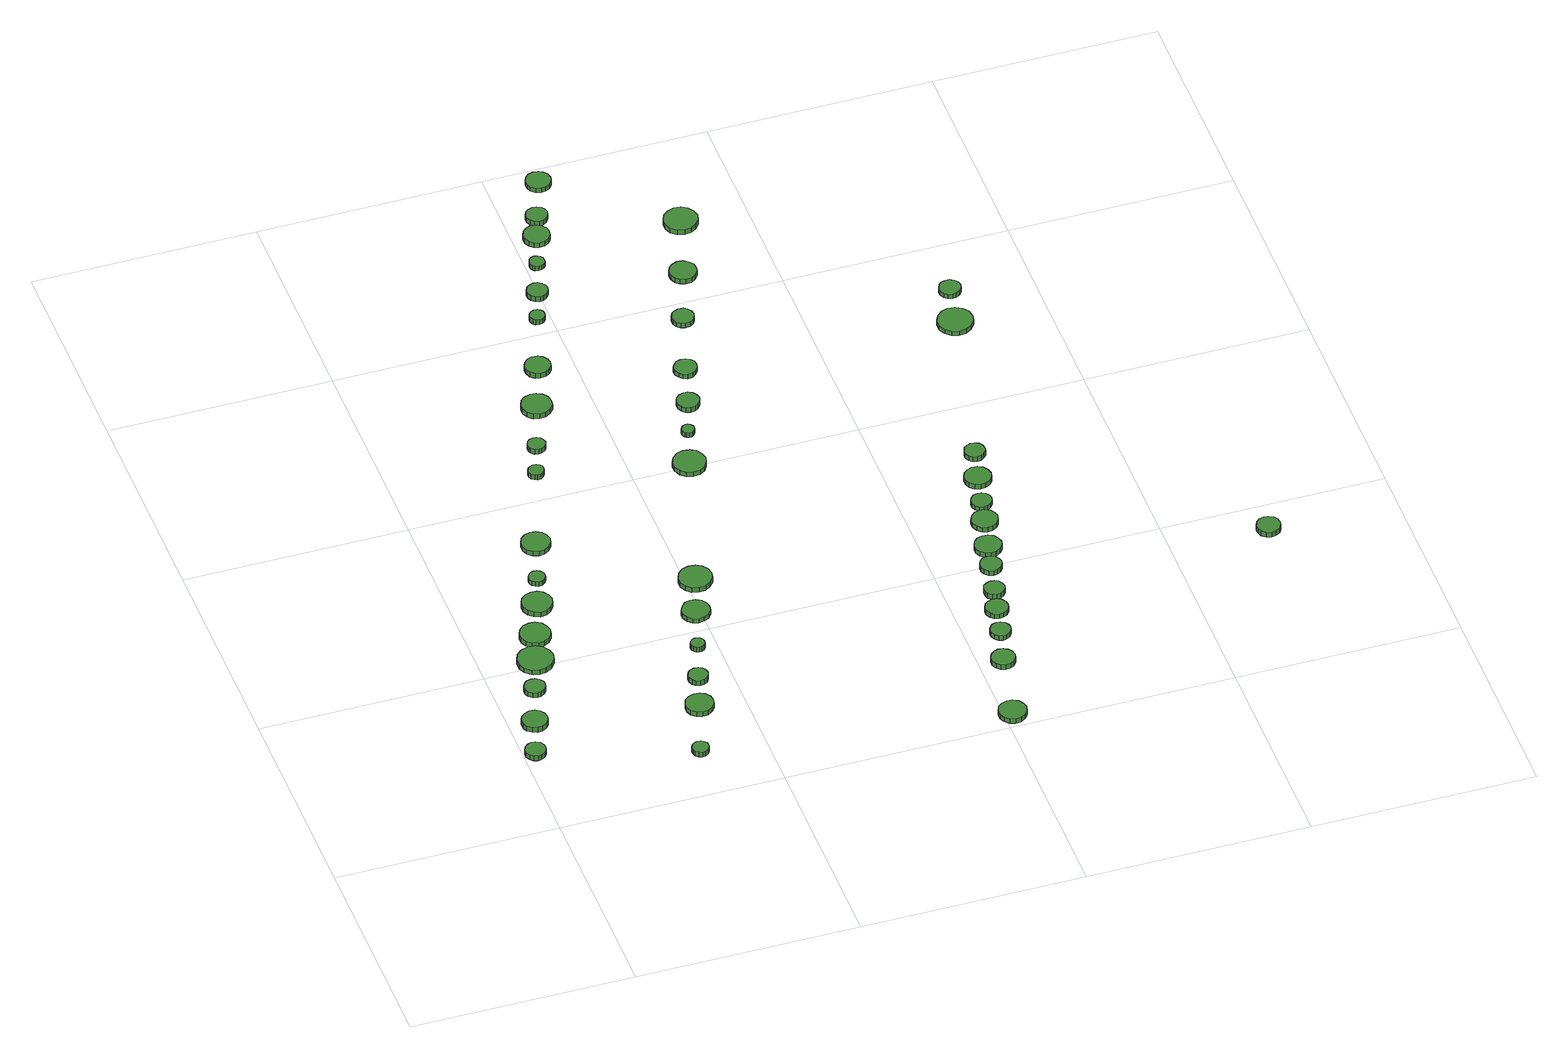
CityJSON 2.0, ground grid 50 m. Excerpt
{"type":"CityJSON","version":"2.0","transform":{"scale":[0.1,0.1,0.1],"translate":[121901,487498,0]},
"CityObjects":{
"tree1":{"type":"SolitaryVegetationObject","attributes":{"function":"something"},"geometry":[{"type":"MultiSurface","lod":"1","boundaries":[[[0,1,2,3,4,5,6,7,8,9,10,11,12,13,14]],[[15,16,17,18,19,20,21,22,23,24,25,26,27,28,29]],[[0,29,28,1]],[[1,28,27,2]],[[2,27,26,3]],[[3,26,25,4]],[[4,25,24,5]],[[5,24,23,6]],[[6,23,22,7]],[[7,22,21,8]],[[8,21,20,9]],[[9,20,19,10]],[[10,19,18,11]],[[11,18,17,12]],[[12,17,16,13]],[[13,16,15,14]],[[14,15,29,0]]]}]},
"tree2":{"type":"SolitaryVegetationObject","attributes":{"function":"something"},"geometry":[{"type":"MultiSurface","lod":"1","boundaries":[[[30,31,32,33,34,35,36,37,38,39,40,41,42,43,44]],[[45,46,47,48,49,50,51,52,53,54,55,56,57,58,59]],[[30,59,58,31]],[[31,58,57,32]],[[32,57,56,33]],[[33,56,55,34]],[[34,55,54,35]],[[35,54,53,36]],[[36,53,52,37]],[[37,52,51,38]],[[38,51,50,39]],[[39,50,49,40]],[[40,49,48,41]],[[41,48,47,42]],[[42,47,46,43]],[[43,46,45,44]],[[44,45,59,30]]]}]},
"tree3":{"type":"SolitaryVegetationObject","attributes":{"function":"something"},"geometry":[{"type":"MultiSurface","lod":"1","boundaries":[[[60,61,62,63,64,65,66,67,68,69,70,71,72,73,74]],[[75,76,77,78,79,80,81,82,83,84,85,86,87,88,89]],[[60,89,88,61]],[[61,88,87,62]],[[62,87,86,63]],[[63,86,85,64]],[[64,85,84,65]],[[65,84,83,66]],[[66,83,82,67]],[[67,82,81,68]],[[68,81,80,69]],[[69,80,79,70]],[[70,79,78,71]],[[71,78,77,72]],[[72,77,76,73]],[[73,76,75,74]],[[74,75,89,60]]]}]},
"tree4":{"type":"SolitaryVegetationObject","attributes":{"function":"something"},"geometry":[{"type":"MultiSurface","lod":"1","boundaries":[[[90,91,92,93,94,95,96,97,98,99,100,101,102,103,104]],[[105,106,107,108,109,110,111,112,113,114,115,116,117,118,119]],[[90,119,118,91]],[[91,118,117,92]],[[92,117,116,93]],[[93,116,115,94]],[[94,115,114,95]],[[95,114,113,96]],[[96,113,112,97]],[[97,112,111,98]],[[98,111,110,99]],[[99,110,109,100]],[[100,109,108,101]],[[101,108,107,102]],[[102,107,106,103]],[[103,106,105,104]],[[104,105,119,90]]]}]},
"tree5":{"type":"SolitaryVegetationObject","attributes":{"function":"something"},"geometry":[{"type":"MultiSurface","lod":"1","boundaries":[[[120,121,122,123,124,125,126,127,128,129,130,131,132,133,134]],[[135,136,137,138,139,140,141,142,143,144,145,146,147,148,149]],[[120,149,148,121]],[[121,148,147,122]],[[122,147,146,123]],[[123,146,145,124]],[[124,145,144,125]],[[125,144,143,126]],[[126,143,142,127]],[[127,142,141,128]],[[128,141,140,129]],[[129,140,139,130]],[[130,139,138,131]],[[131,138,137,132]],[[132,137,136,133]],[[133,136,135,134]],[[134,135,149,120]]]}]},
"tree6":{"type":"SolitaryVegetationObject","attributes":{"function":"something"},"geometry":[{"type":"MultiSurface","lod":"1","boundaries":[[[150,151,152,153,154,155,156,157,158,159,160,161,162,163,164]],[[165,166,167,168,169,170,171,172,173,174,175,176,177,178,179]],[[150,179,178,151]],[[151,178,177,152]],[[152,177,176,153]],[[153,176,175,154]],[[154,175,174,155]],[[155,174,173,156]],[[156,173,172,157]],[[157,172,171,158]],[[158,171,170,159]],[[159,170,169,160]],[[160,169,168,161]],[[161,168,167,162]],[[162,167,166,163]],[[163,166,165,164]],[[164,165,179,150]]]}]},
"tree7":{"type":"SolitaryVegetationObject","attributes":{"function":"something"},"geometry":[{"type":"MultiSurface","lod":"1","boundaries":[[[180,181,182,183,184,185,186,187,188,189,190,191,192,193,194]],[[195,196,197,198,199,200,201,202,203,204,205,206,207,208,209]],[[180,209,208,181]],[[181,208,207,182]],[[182,207,206,183]],[[183,206,205,184]],[[184,205,204,185]],[[185,204,203,186]],[[186,203,202,187]],[[187,202,201,188]],[[188,201,200,189]],[[189,200,199,190]],[[190,199,198,191]],[[191,198,197,192]],[[192,197,196,193]],[[193,196,195,194]],[[194,195,209,180]]]}]},
"tree8":{"type":"SolitaryVegetationObject","attributes":{"function":"something"},"geometry":[{"type":"MultiSurface","lod":"1","boundaries":[[[210,211,212,213,214,215,216,217,218,219,220,221,222,223,224]],[[225,226,227,228,229,230,231,232,233,234,235,236,237,238,239]],[[210,239,238,211]],[[211,238,237,212]],[[212,237,236,213]],[[213,236,235,214]],[[214,235,234,215]],[[215,234,233,216]],[[216,233,232,217]],[[217,232,231,218]],[[218,231,230,219]],[[219,230,229,220]],[[220,229,228,221]],[[221,228,227,222]],[[222,227,226,223]],[[223,226,225,224]],[[224,225,239,210]]]}]},
"tree9":{"type":"SolitaryVegetationObject","attributes":{"function":"something"},"geometry":[{"type":"MultiSurface","lod":"1","boundaries":[[[240,241,242,243,244,245,246,247,248,249,250,251,252,253,254]],[[255,256,257,258,259,260,261,262,263,264,265,266,267,268,269]],[[240,269,268,241]],[[241,268,267,242]],[[242,267,266,243]],[[243,266,265,244]],[[244,265,264,245]],[[245,264,263,246]],[[246,263,262,247]],[[247,262,261,248]],[[248,261,260,249]],[[249,260,259,250]],[[250,259,258,251]],[[251,258,257,252]],[[252,257,256,253]],[[253,256,255,254]],[[254,255,269,240]]]}]},
"tree10":{"type":"SolitaryVegetationObject","attributes":{"function":"something"},"geometry":[{"type":"MultiSurface","lod":"1","boundaries":[[[270,271,272,273,274,275,276,277,278,279,280,281,282,283,284]],[[285,286,287,288,289,290,291,292,293,294,295,296,297,298,299]],[[270,299,298,271]],[[271,298,297,272]],[[272,297,296,273]],[[273,296,295,274]],[[274,295,294,275]],[[275,294,293,276]],[[276,293,292,277]],[[277,292,291,278]],[[278,291,290,279]],[[279,290,289,280]],[[280,289,288,281]],[[281,288,287,282]],[[282,287,286,283]],[[283,286,285,284]],[[284,285,299,270]]]}]},
"tree11":{"type":"SolitaryVegetationObject","attributes":{"function":"something"},"geometry":[{"type":"MultiSurface","lod":"1","boundaries":[[[300,301,302,303,304,305,306,307,308,309,310,311,312,313,314]],[[315,316,317,318,319,320,321,322,323,324,325,326,327,328,329]],[[300,329,328,301]],[[301,328,327,302]],[[302,327,326,303]],[[303,326,325,304]],[[304,325,324,305]],[[305,324,323,306]],[[306,323,322,307]],[[307,322,321,308]],[[308,321,320,309]],[[309,320,319,310]],[[310,319,318,311]],[[311,318,317,312]],[[312,317,316,313]],[[313,316,315,314]],[[314,315,329,300]]]}]},
"tree12":{"type":"SolitaryVegetationObject","attributes":{"function":"something"},"geometry":[{"type":"MultiSurface","lod":"1","boundaries":[[[330,331,332,333,334,335,336,337,338,339,340,341,342,343,344]],[[345,346,347,348,349,350,351,352,353,354,355,356,357,358,359]],[[330,359,358,331]],[[331,358,357,332]],[[332,357,356,333]],[[333,356,355,334]],[[334,355,354,335]],[[335,354,353,336]],[[336,353,352,337]],[[337,352,351,338]],[[338,351,350,339]],[[339,350,349,340]],[[340,349,348,341]],[[341,348,347,342]],[[342,347,346,343]],[[343,346,345,344]],[[344,345,359,330]]]}]},
"tree13":{"type":"SolitaryVegetationObject","attributes":{"function":"something"},"geometry":[{"type":"MultiSurface","lod":"1","boundaries":[[[360,361,362,363,364,365,366,367,368,369,370,371,372,373,374]],[[375,376,377,378,379,380,381,382,383,384,385,386,387,388,389]],[[360,389,388,361]],[[361,388,387,362]],[[362,387,386,363]],[[363,386,385,364]],[[364,385,384,365]],[[365,384,383,366]],[[366,383,382,367]],[[367,382,381,368]],[[368,381,380,369]],[[369,380,379,370]],[[370,379,378,371]],[[371,378,377,372]],[[372,377,376,373]],[[373,376,375,374]],[[374,375,389,360]]]}]},
"tree14":{"type":"SolitaryVegetationObject","attributes":{"function":"something"},"geometry":[{"type":"MultiSurface","lod":"1","boundaries":[[[390,391,392,393,394,395,396,397,398,399,400,401,402,403,404]],[[405,406,407,408,409,410,411,412,413,414,415,416,417,418,419]],[[390,419,418,391]],[[391,418,417,392]],[[392,417,416,393]],[[393,416,415,394]],[[394,415,414,395]],[[395,414,413,396]],[[396,413,412,397]],[[397,412,411,398]],[[398,411,410,399]],[[399,410,409,400]],[[400,409,408,401]],[[401,408,407,402]],[[402,407,406,403]],[[403,406,405,404]],[[404,405,419,390]]]}]},
"tree15":{"type":"SolitaryVegetationObject","attributes":{"function":"something"},"geometry":[{"type":"MultiSurface","lod":"1","boundaries":[[[420,421,422,423,424,425,426,427,428,429,430,431,432,433,434]],[[435,436,437,438,439,440,441,442,443,444,445,446,447,448,449]],[[420,449,448,421]],[[421,448,447,422]],[[422,447,446,423]],[[423,446,445,424]],[[424,445,444,425]],[[425,444,443,426]],[[426,443,442,427]],[[427,442,441,428]],[[428,441,440,429]],[[429,440,439,430]],[[430,439,438,431]],[[431,438,437,432]],[[432,437,436,433]],[[433,436,435,434]],[[434,435,449,420]]]}]},
"tree16":{"type":"SolitaryVegetationObject","attributes":{"function":"something"},"geometry":[{"type":"MultiSurface","lod":"1","boundaries":[[[450,451,452,453,454,455,456,457,458,459,460,461,462,463,464]],[[465,466,467,468,469,470,471,472,473,474,475,476,477,478,479]],[[450,479,478,451]],[[451,478,477,452]],[[452,477,476,453]],[[453,476,475,454]],[[454,475,474,455]],[[455,474,473,456]],[[456,473,472,457]],[[457,472,471,458]],[[458,471,470,459]],[[459,470,469,460]],[[460,469,468,461]],[[461,468,467,462]],[[462,467,466,463]],[[463,466,465,464]],[[464,465,479,450]]]}]},
"tree17":{"type":"SolitaryVegetationObject","attributes":{"function":"something"},"geometry":[{"type":"MultiSurface","lod":"1","boundaries":[[[480,481,482,483,484,485,486,487,488,489,490,491,492,493,494]],[[495,496,497,498,499,500,501,502,503,504,505,506,507,508,509]],[[480,509,508,481]],[[481,508,507,482]],[[482,507,506,483]],[[483,506,505,484]],[[484,505,504,485]],[[485,504,503,486]],[[486,503,502,487]],[[487,502,501,488]],[[488,501,500,489]],[[489,500,499,490]],[[490,499,498,491]],[[491,498,497,492]],[[492,497,496,493]],[[493,496,495,494]],[[494,495,509,480]]]}]},
"tree18":{"type":"SolitaryVegetationObject","attributes":{"function":"something"},"geometry":[{"type":"MultiSurface","lod":"1","boundaries":[[[510,511,512,513,514,515,516,517,518,519,520,521,522,523,524]],[[525,526,527,528,529,530,531,532,533,534,535,536,537,538,539]],[[510,539,538,511]],[[511,538,537,512]],[[512,537,536,513]],[[513,536,535,514]],[[514,535,534,515]],[[515,534,533,516]],[[516,533,532,517]],[[517,532,531,518]],[[518,531,530,519]],[[519,530,529,520]],[[520,529,528,521]],[[521,528,527,522]],[[522,527,526,523]],[[523,526,525,524]],[[524,525,539,510]]]}]},
"tree19":{"type":"SolitaryVegetationObject","attributes":{"function":"something"},"geometry":[{"type":"MultiSurface","lod":"1","boundaries":[[[540,541,542,543,544,545,546,547,548,549,550,551,552,553,554]],[[555,556,557,558,559,560,561,562,563,564,565,566,567,568,569]],[[540,569,568,541]],[[541,568,567,542]],[[542,567,566,543]],[[543,566,565,544]],[[544,565,564,545]],[[545,564,563,546]],[[546,563,562,547]],[[547,562,561,548]],[[548,561,560,549]],[[549,560,559,550]],[[550,559,558,551]],[[551,558,557,552]],[[552,557,556,553]],[[553,556,555,554]],[[554,555,569,540]]]}]},
"tree20":{"type":"SolitaryVegetationObject","attributes":{"function":"something"},"geometry":[{"type":"MultiSurface","lod":"1","boundaries":[[[570,571,572,573,574,575,576,577,578,579,580,581,582,583,584]],[[585,586,587,588,589,590,591,592,593,594,595,596,597,598,599]],[[570,599,598,571]],[[571,598,597,572]],[[572,597,596,573]],[[573,596,595,574]],[[574,595,594,575]],[[575,594,593,576]],[[576,593,592,577]],[[577,592,591,578]],[[578,591,590,579]],[[579,590,589,580]],[[580,589,588,581]],[[581,588,587,582]],[[582,587,586,583]],[[583,586,585,584]],[[584,585,599,570]]]}]},
"tree21":{"type":"SolitaryVegetationObject","attributes":{"function":"something"},"geometry":[{"type":"MultiSurface","lod":"1","boundaries":[[[600,601,602,603,604,605,606,607,608,609,610,611,612,613,614]],[[615,616,617,618,619,620,621,622,623,624,625,626,627,628,629]],[[600,629,628,601]],[[601,628,627,602]],[[602,627,626,603]],[[603,626,625,604]],[[604,625,624,605]],[[605,624,623,606]],[[606,623,622,607]],[[607,622,621,608]],[[608,621,620,609]],[[609,620,619,610]],[[610,619,618,611]],[[611,618,617,612]],[[612,617,616,613]],[[613,616,615,614]],[[614,615,629,600]]]}]},
"tree22":{"type":"SolitaryVegetationObject","attributes":{"function":"something"},"geometry":[{"type":"MultiSurface","lod":"1","boundaries":[[[630,631,632,633,634,635,636,637,638,639,640,641,642,643,644]],[[645,646,647,648,649,650,651,652,653,654,655,656,657,658,659]],[[630,659,658,631]],[[631,658,657,632]],[[632,657,656,633]],[[633,656,655,634]],[[634,655,654,635]],[[635,654,653,636]],[[636,653,652,637]],[[637,652,651,638]],[[638,651,650,639]],[[639,650,649,640]],[[640,649,648,641]],[[641,648,647,642]],[[642,647,646,643]],[[643,646,645,644]],[[644,645,659,630]]]}]},
"tree23":{"type":"SolitaryVegetationObject","attributes":{"function":"something"},"geometry":[{"type":"MultiSurface","lod":"1","boundaries":[[[660,661,662,663,664,665,666,667,668,669,670,671,672,673,674]],[[675,676,677,678,679,680,681,682,683,684,685,686,687,688,689]],[[660,689,688,661]],[[661,688,687,662]],[[662,687,686,663]],[[663,686,685,664]],[[664,685,684,665]],[[665,684,683,666]],[[666,683,682,667]],[[667,682,681,668]],[[668,681,680,669]],[[669,680,679,670]],[[670,679,678,671]],[[671,678,677,672]],[[672,677,676,673]],[[673,676,675,674]],[[674,675,689,660]]]}]},
"tree24":{"type":"SolitaryVegetationObject","attributes":{"function":"something"},"geometry":[{"type":"MultiSurface","lod":"1","boundaries":[[[690,691,692,693,694,695,696,697,698,699,700,701,702,703,704]],[[705,706,707,708,709,710,711,712,713,714,715,716,717,718,719]],[[690,719,718,691]],[[691,718,717,692]],[[692,717,716,693]],[[693,716,715,694]],[[694,715,714,695]],[[695,714,713,696]],[[696,713,712,697]],[[697,712,711,698]],[[698,711,710,699]],[[699,710,709,700]],[[700,709,708,701]],[[701,708,707,702]],[[702,707,706,703]],[[703,706,705,704]],[[704,705,719,690]]]}]},
"tree25":{"type":"SolitaryVegetationObject","attributes":{"function":"something"},"geometry":[{"type":"MultiSurface","lod":"1","boundaries":[[[720,721,722,723,724,725,726,727,728,729,730,731,732,733,734]],[[735,736,737,738,739,740,741,742,743,744,745,746,747,748,749]],[[720,749,748,721]],[[721,748,747,722]],[[722,747,746,723]],[[723,746,745,724]],[[724,745,744,725]],[[725,744,743,726]],[[726,743,742,727]],[[727,742,741,728]],[[728,741,740,729]],[[729,740,739,730]],[[730,739,738,731]],[[731,738,737,732]],[[732,737,736,733]],[[733,736,735,734]],[[734,735,749,720]]]}]},
"tree26":{"type":"SolitaryVegetationObject","attributes":{"function":"something"},"geometry":[{"type":"MultiSurface","lod":"1","boundaries":[[[750,751,752,753,754,755,756,757,758,759,760,761,762,763,764]],[[765,766,767,768,769,770,771,772,773,774,775,776,777,778,779]],[[750,779,778,751]],[[751,778,777,752]],[[752,777,776,753]],[[753,776,775,754]],[[754,775,774,755]],[[755,774,773,756]],[[756,773,772,757]],[[757,772,771,758]],[[758,771,770,759]],[[759,770,769,760]],[[760,769,768,761]],[[761,768,767,762]],[[762,767,766,763]],[[763,766,765,764]],[[764,765,779,750]]]}]},
"tree27":{"type":"SolitaryVegetationObject","attributes":{"function":"something"},"geometry":[{"type":"MultiSurface","lod":"1","boundaries":[[[780,781,782,783,784,785,786,787,788,789,790,791,792,793,794]],[[795,796,797,798,799,800,801,802,803,804,805,806,807,808,809]],[[780,809,808,781]],[[781,808,807,782]],[[782,807,806,783]],[[783,806,805,784]],[[784,805,804,785]],[[785,804,803,786]],[[786,803,802,787]],[[787,802,801,788]],[[788,801,800,789]],[[789,800,799,790]],[[790,799,798,791]],[[791,798,797,792]],[[792,797,796,793]],[[793,796,795,794]],[[794,795,809,780]]]}]},
"tree28":{"type":"SolitaryVegetationObject","attributes":{"function":"something"},"geometry":[{"type":"MultiSurface","lod":"1","boundaries":[[[810,811,812,813,814,815,816,817,818,819,820,821,822,823,824]],[[825,826,827,828,829,830,831,832,833,834,835,836,837,838,839]],[[810,839,838,811]],[[811,838,837,812]],[[812,837,836,813]],[[813,836,835,814]],[[814,835,834,815]],[[815,834,833,816]],[[816,833,832,817]],[[817,832,831,818]],[[818,831,830,819]],[[819,830,829,820]],[[820,829,828,821]],[[821,828,827,822]],[[822,827,826,823]],[[823,826,825,824]],[[824,825,839,810]]]}]},
"tree29":{"type":"SolitaryVegetationObject","attributes":{"function":"something"},"geometry":[{"type":"MultiSurface","lod":"1","boundaries":[[[840,841,842,843,844,845,846,847,848,849,850,851,852,853,854]],[[855,856,857,858,859,860,861,862,863,864,865,866,867,868,869]],[[840,869,868,841]],[[841,868,867,842]],[[842,867,866,843]],[[843,866,865,844]],[[844,865,864,845]],[[845,864,863,846]],[[846,863,862,847]],[[847,862,861,848]],[[848,861,860,849]],[[849,860,859,850]],[[850,859,858,851]],[[851,858,857,852]],[[852,857,856,853]],[[853,856,855,854]],[[854,855,869,840]]]}]},
"tree30":{"type":"SolitaryVegetationObject","attributes":{"function":"something"},"geometry":[{"type":"MultiSurface","lod":"1","boundaries":[[[870,871,872,873,874,875,876,877,878,879,880,881,882,883,884]],[[885,886,887,888,889,890,891,892,893,894,895,896,897,898,899]],[[870,899,898,871]],[[871,898,897,872]],[[872,897,896,873]],[[873,896,895,874]],[[874,895,894,875]],[[875,894,893,876]],[[876,893,892,877]],[[877,892,891,878]],[[878,891,890,879]],[[879,890,889,880]],[[880,889,888,881]],[[881,888,887,882]],[[882,887,886,883]],[[883,886,885,884]],[[884,885,899,870]]]}]},
"tree31":{"type":"SolitaryVegetationObject","attributes":{"function":"something"},"geometry":[{"type":"MultiSurface","lod":"1","boundaries":[[[900,901,902,903,904,905,906,907,908,909,910,911,912,913,914]],[[915,916,917,918,919,920,921,922,923,924,925,926,927,928,929]],[[900,929,928,901]],[[901,928,927,902]],[[902,927,926,903]],[[903,926,925,904]],[[904,925,924,905]],[[905,924,923,906]],[[906,923,922,907]],[[907,922,921,908]],[[908,921,920,909]],[[909,920,919,910]],[[910,919,918,911]],[[911,918,917,912]],[[912,917,916,913]],[[913,916,915,914]],[[914,915,929,900]]]}]},
"tree32":{"type":"SolitaryVegetationObject","attributes":{"function":"something"},"geometry":[{"type":"MultiSurface","lod":"1","boundaries":[[[930,931,932,933,934,935,936,937,938,939,940,941,942,943,944]],[[945,946,947,948,949,950,951,952,953,954,955,956,957,958,959]],[[930,959,958,931]],[[931,958,957,932]],[[932,957,956,933]],[[933,956,955,934]],[[934,955,954,935]],[[935,954,953,936]],[[936,953,952,937]],[[937,952,951,938]],[[938,951,950,939]],[[939,950,949,940]],[[940,949,948,941]],[[941,948,947,942]],[[942,947,946,943]],[[943,946,945,944]],[[944,945,959,930]]]}]},
"tree33":{"type":"SolitaryVegetationObject","attributes":{"function":"something"},"geometry":[{"type":"MultiSurface","lod":"1","boundaries":[[[960,961,962,963,964,965,966,967,968,969,970,971,972,973,974]],[[975,976,977,978,979,980,981,982,983,984,985,986,987,988,989]],[[960,989,988,961]],[[961,988,987,962]],[[962,987,986,963]],[[963,986,985,964]],[[964,985,984,965]],[[965,984,983,966]],[[966,983,982,967]],[[967,982,981,968]],[[968,981,980,969]],[[969,980,979,970]],[[970,979,978,971]],[[971,978,977,972]],[[972,977,976,973]],[[973,976,975,974]],[[974,975,989,960]]]}]},
"tree34":{"type":"SolitaryVegetationObject","attributes":{"function":"something"},"geometry":[{"type":"MultiSurface","lod":"1","boundaries":[[[990,991,992,993,994,995,996,997,998,999,1000,1001,1002,1003,1004]],[[1005,1006,1007,1008,1009,1010,1011,1012,1013,1014,1015,1016,1017,1018,1019]],[[990,1019,1018,991]],[[991,1018,1017,992]],[[992,1017,1016,993]],[[993,1016,1015,994]],[[994,1015,1014,995]],[[995,1014,1013,996]],[[996,1013,1012,997]],[[997,1012,1011,998]],[[998,1011,1010,999]],[[999,1010,1009,1000]],[[1000,1009,1008,1001]],[[1001,1008,1007,1002]],[[1002,1007,1006,1003]],[[1003,1006,1005,1004]],[[1004,1005,1019,990]]]}]},
"tree35":{"type":"SolitaryVegetationObject","attributes":{"function":"something"},"geometry":[{"type":"MultiSurface","lod":"1","boundaries":[[[1020,1021,1022,1023,1024,1025,1026,1027,1028,1029,1030,1031,1032,1033,1034]],[[1035,1036,1037,1038,1039,1040,1041,1042,1043,1044,1045,1046,1047,1048,1049]],[[1020,1049,1048,1021]],[[1021,1048,1047,1022]],[[1022,1047,1046,1023]],[[1023,1046,1045,1024]],[[1024,1045,1044,1025]],[[1025,1044,1043,1026]],[[1026,1043,1042,1027]],[[1027,1042,1041,1028]],[[1028,1041,1040,1029]],[[1029,1040,1039,1030]],[[1030,1039,1038,1031]],[[1031,1038,1037,1032]],[[1032,1037,1036,1033]],[[1033,1036,1035,1034]],[[1034,1035,1049,1020]]]}]},
"tree36":{"type":"SolitaryVegetationObject","attributes":{"function":"something"},"geometry":[{"type":"MultiSurface","lod":"1","boundaries":[[[1050,1051,1052,1053,1054,1055,1056,1057,1058,1059,1060,1061,1062,1063,1064]],[[1065,1066,1067,1068,1069,1070,1071,1072,1073,1074,1075,1076,1077,1078,1079]],[[1050,1079,1078,1051]],[[1051,1078,1077,1052]],[[1052,1077,1076,1053]],[[1053,1076,1075,1054]],[[1054,1075,1074,1055]],[[1055,1074,1073,1056]],[[1056,1073,1072,1057]],[[1057,1072,1071,1058]],[[1058,1071,1070,1059]],[[1059,1070,1069,1060]],[[1060,1069,1068,1061]],[[1061,1068,1067,1062]],[[1062,1067,1066,1063]],[[1063,1066,1065,1064]],[[1064,1065,1079,1050]]]}]},
"tree37":{"type":"SolitaryVegetationObject","attributes":{"function":"something"},"geometry":[{"type":"MultiSurface","lod":"1","boundaries":[[[1080,1081,1082,1083,1084,1085,1086,1087,1088,1089,1090,1091,1092,1093,1094]],[[1095,1096,1097,1098,1099,1100,1101,1102,1103,1104,1105,1106,1107,1108,1109]],[[1080,1109,1108,1081]],[[1081,1108,1107,1082]],[[1082,1107,1106,1083]],[[1083,1106,1105,1084]],[[1084,1105,1104,1085]],[[1085,1104,1103,1086]],[[1086,1103,1102,1087]],[[1087,1102,1101,1088]],[[1088,1101,1100,1089]],[[1089,1100,1099,1090]],[[1090,1099,1098,1091]],[[1091,1098,1097,1092]],[[1092,1097,1096,1093]],[[1093,1096,1095,1094]],[[1094,1095,1109,1080]]]}]},
"tree38":{"type":"SolitaryVegetationObject","attributes":{"function":"something"},"geometry":[{"type":"MultiSurface","lod":"1","boundaries":[[[1110,1111,1112,1113,1114,1115,1116,1117,1118,1119,1120,1121,1122,1123,1124]],[[1125,1126,1127,1128,1129,1130,1131,1132,1133,1134,1135,1136,1137,1138,1139]],[[1110,1139,1138,1111]],[[1111,1138,1137,1112]],[[1112,1137,1136,1113]],[[1113,1136,1135,1114]],[[1114,1135,1134,1115]],[[1115,1134,1133,1116]],[[1116,1133,1132,1117]],[[1117,1132,1131,1118]],[[1118,1131,1130,1119]],[[1119,1130,1129,1120]],[[1120,1129,1128,1121]],[[1121,1128,1127,1122]],[[1122,1127,1126,1123]],[[1123,1126,1125,1124]],[[1124,1125,1139,1110]]]}]},
"tree39":{"type":"SolitaryVegetationObject","attributes":{"function":"something"},"geometry":[{"type":"MultiSurface","lod":"1","boundaries":[[[1140,1141,1142,1143,1144,1145,1146,1147,1148,1149,1150,1151,1152,1153,1154]],[[1155,1156,1157,1158,1159,1160,1161,1162,1163,1164,1165,1166,1167,1168,1169]],[[1140,1169,1168,1141]],[[1141,1168,1167,1142]],[[1142,1167,1166,1143]],[[1143,1166,1165,1144]],[[1144,1165,1164,1145]],[[1145,1164,1163,1146]],[[1146,1163,1162,1147]],[[1147,1162,1161,1148]],[[1148,1161,1160,1149]],[[1149,1160,1159,1150]],[[1150,1159,1158,1151]],[[1151,1158,1157,1152]],[[1152,1157,1156,1153]],[[1153,1156,1155,1154]],[[1154,1155,1169,1140]]]}]},
"tree40":{"type":"SolitaryVegetationObject","attributes":{"function":"something"},"geometry":[{"type":"MultiSurface","lod":"1","boundaries":[[[1170,1171,1172,1173,1174,1175,1176,1177,1178,1179,1180,1181,1182,1183,1184]],[[1185,1186,1187,1188,1189,1190,1191,1192,1193,1194,1195,1196,1197,1198,1199]],[[1170,1199,1198,1171]],[[1171,1198,1197,1172]],[[1172,1197,1196,1173]],[[1173,1196,1195,1174]],[[1174,1195,1194,1175]],[[1175,1194,1193,1176]],[[1176,1193,1192,1177]],[[1177,1192,1191,1178]],[[1178,1191,1190,1179]],[[1179,1190,1189,1180]],[[1180,1189,1188,1181]],[[1181,1188,1187,1182]],[[1182,1187,1186,1183]],[[1183,1186,1185,1184]],[[1184,1185,1199,1170]]]}]},
"tree41":{"type":"SolitaryVegetationObject","attributes":{"function":"something"},"geometry":[{"type":"MultiSurface","lod":"1","boundaries":[[[1200,1201,1202,1203,1204,1205,1206,1207,1208,1209,1210,1211,1212,1213,1214]],[[1215,1216,1217,1218,1219,1220,1221,1222,1223,1224,1225,1226,1227,1228,1229]],[[1200,1229,1228,1201]],[[1201,1228,1227,1202]],[[1202,1227,1226,1203]],[[1203,1226,1225,1204]],[[1204,1225,1224,1205]],[[1205,1224,1223,1206]],[[1206,1223,1222,1207]],[[1207,1222,1221,1208]],[[1208,1221,1220,1209]],[[1209,1220,1219,1210]],[[1210,1219,1218,1211]],[[1211,1218,1217,1212]],[[1212,1217,1216,1213]],[[1213,1216,1215,1214]],[[1214,1215,1229,1200]]]}]},
"tree42":{"type":"SolitaryVegetationObject","attributes":{"function":"something"},"geometry":[{"type":"MultiSurface","lod":"1","boundaries":[[[1230,1231,1232,1233,1234,1235,1236,1237,1238,1239,1240,1241,1242,1243,1244]],[[1245,1246,1247,1248,1249,1250,1251,1252,1253,1254,1255,1256,1257,1258,1259]],[[1230,1259,1258,1231]],[[1231,1258,1257,1232]],[[1232,1257,1256,1233]],[[1233,1256,1255,1234]],[[1234,1255,1254,1235]],[[1235,1254,1253,1236]],[[1236,1253,1252,1237]],[[1237,1252,1251,1238]],[[1238,1251,1250,1239]],[[1239,1250,1249,1240]],[[1240,1249,1248,1241]],[[1241,1248,1247,1242]],[[1242,1247,1246,1243]],[[1243,1246,1245,1244]],[[1244,1245,1259,1230]]]}]},
"tree43":{"type":"SolitaryVegetationObject","attributes":{"function":"something"},"geometry":[{"type":"MultiSurface","lod":"1","boundaries":[[[1260,1261,1262,1263,1264,1265,1266,1267,1268,1269,1270,1271,1272,1273,1274]],[[1275,1276,1277,1278,1279,1280,1281,1282,1283,1284,1285,1286,1287,1288,1289]],[[1260,1289,1288,1261]],[[1261,1288,1287,1262]],[[1262,1287,1286,1263]],[[1263,1286,1285,1264]],[[1264,1285,1284,1265]],[[1265,1284,1283,1266]],[[1266,1283,1282,1267]],[[1267,1282,1281,1268]],[[1268,1281,1280,1269]],[[1269,1280,1279,1270]],[[1270,1279,1278,1271]],[[1271,1278,1277,1272]],[[1272,1277,1276,1273]],[[1273,1276,1275,1274]],[[1274,1275,1289,1260]]]}]},
"tree44":{"type":"SolitaryVegetationObject","attributes":{"function":"something"},"geometry":[{"type":"MultiSurface","lod":"1","boundaries":[[[1290,1291,1292,1293,1294,1295,1296,1297,1298,1299,1300,1301,1302,1303,1304]],[[1305,1306,1307,1308,1309,1310,1311,1312,1313,1314,1315,1316,1317,1318,1319]],[[1290,1319,1318,1291]],[[1291,1318,1317,1292]],[[1292,1317,1316,1293]],[[1293,1316,1315,1294]],[[1294,1315,1314,1295]],[[1295,1314,1313,1296]],[[1296,1313,1312,1297]],[[1297,1312,1311,1298]],[[1298,1311,1310,1299]],[[1299,1310,1309,1300]],[[1300,1309,1308,1301]],[[1301,1308,1307,1302]],[[1302,1307,1306,1303]],[[1303,1306,1305,1304]],[[1304,1305,1319,1290]]]}]},
"tree45":{"type":"SolitaryVegetationObject","attributes":{"function":"something"},"geometry":[{"type":"MultiSurface","lod":"1","boundaries":[[[1320,1321,1322,1323,1324,1325,1326,1327,1328,1329,1330,1331,1332,1333,1334]],[[1335,1336,1337,1338,1339,1340,1341,1342,1343,1344,1345,1346,1347,1348,1349]],[[1320,1349,1348,1321]],[[1321,1348,1347,1322]],[[1322,1347,1346,1323]],[[1323,1346,1345,1324]],[[1324,1345,1344,1325]],[[1325,1344,1343,1326]],[[1326,1343,1342,1327]],[[1327,1342,1341,1328]],[[1328,1341,1340,1329]],[[1329,1340,1339,1330]],[[1330,1339,1338,1331]],[[1331,1338,1337,1332]],[[1332,1337,1336,1333]],[[1333,1336,1335,1334]],[[1334,1335,1349,1320]]]}]}
},
"vertices":[
[49,238,16],[47,247,16],[42,255,16],[33,260,16],[24,261,16],[15,258,16],[8,251,16],[4,243,16],[4,233,16],[8,224,16],[15,218,16],[24,215,16],[33,216,16],[42,221,16],[47,229,16],[47,229,3],[42,221,3],[33,216,3],[24,215,3],[15,218,3],[8,224,3],[4,233,3],[4,243,3],[8,251,3],[15,258,3],[24,261,3],[33,260,3],[42,255,3],[47,247,3],[49,238,3],
[83,329,16],[81,340,16],[74,350,16],[64,356,16],[52,357,16],[41,353,16],[32,345,16],[27,335,16],[27,323,16],[32,312,16],[41,305,16],[52,301,16],[64,302,16],[74,308,16],[81,318,16],[81,318,3],[74,308,3],[64,302,3],[52,301,3],[41,305,3],[32,312,3],[27,323,3],[27,335,3],[32,345,3],[41,353,3],[52,357,3],[64,356,3],[74,350,3],[81,340,3],[83,329,3],
[112,429,16],[110,438,16],[104,446,16],[96,451,16],[87,452,16],[77,449,16],[70,442,16],[66,434,16],[66,424,16],[70,415,16],[77,409,16],[87,406,16],[96,407,16],[104,412,16],[110,419,16],[110,419,3],[104,412,3],[96,407,3],[87,406,3],[77,409,3],[70,415,3],[66,424,3],[66,434,3],[70,442,3],[77,449,3],[87,452,3],[96,451,3],[104,446,3],[110,438,3],[112,429,3],
[158,512,16],[154,528,16],[145,541,16],[130,550,16],[114,551,16],[98,546,16],[86,535,16],[79,520,16],[79,504,16],[86,489,16],[98,478,16],[114,473,16],[130,475,16],[145,483,16],[154,496,16],[154,496,4],[145,483,4],[130,475,4],[114,473,4],[98,478,4],[86,489,4],[79,504,4],[79,520,4],[86,535,4],[98,546,4],[114,551,4],[130,550,4],[145,541,4],[154,528,4],[158,512,4],
[177,589,16],[174,602,16],[166,614,16],[153,621,16],[140,622,16],[126,618,16],[116,608,16],[110,596,16],[110,582,16],[116,569,16],[126,560,16],[140,555,16],[153,557,16],[166,564,16],[174,575,16],[174,575,3],[166,564,3],[153,557,3],[140,555,3],[126,560,3],[116,569,3],[110,582,3],[110,596,3],[116,608,3],[126,618,3],[140,622,3],[153,621,3],[166,614,3],[174,602,3],[177,589,3],
[212,681,16],[209,694,16],[201,706,16],[189,713,16],[175,714,16],[162,710,16],[151,701,16],[146,688,16],[146,674,16],[151,661,16],[162,652,16],[175,647,16],[189,649,16],[201,656,16],[209,667,16],[209,667,3],[201,656,3],[189,649,3],[175,647,3],[162,652,3],[151,661,3],[146,674,3],[146,688,3],[151,701,3],[162,710,3],[175,714,3],[189,713,3],[201,706,3],[209,694,3],[212,681,3],
[376,136,15],[375,143,15],[370,149,15],[364,153,15],[356,154,15],[349,151,15],[343,146,15],[340,139,15],[340,132,15],[343,125,15],[349,120,15],[356,117,15],[364,118,15],[370,122,15],[375,128,15],[375,128,2],[370,122,2],[364,118,2],[356,117,2],[349,120,2],[343,125,2],[340,132,2],[340,139,2],[343,146,2],[349,151,2],[356,154,2],[364,153,2],[370,149,2],[375,143,2],[376,136,2],
[222,757,16],[221,765,16],[216,771,16],[210,775,16],[202,776,16],[195,773,16],[189,768,16],[186,761,16],[186,754,16],[189,747,16],[195,742,16],[202,739,16],[210,740,16],[216,744,16],[221,750,16],[221,750,4],[216,744,4],[210,740,4],[202,739,4],[195,742,4],[189,747,4],[186,754,4],[186,761,4],[189,768,4],[195,773,4],[202,776,4],[210,775,4],[216,771,4],[221,765,4],[222,757,4],
[431,268,16],[429,280,16],[421,291,16],[410,297,16],[397,298,16],[385,294,16],[375,286,16],[370,274,16],[370,261,16],[375,250,16],[385,241,16],[397,237,16],[410,238,16],[421,245,16],[429,255,16],[429,255,4],[421,245,4],[410,238,4],[397,237,4],[385,241,4],[375,250,4],[370,261,4],[370,274,4],[375,286,4],[385,294,4],[397,298,4],[410,297,4],[421,291,4],[429,280,4],[431,268,4],
[269,863,16],[266,876,16],[258,887,16],[247,893,16],[234,895,16],[221,891,16],[211,882,16],[206,870,16],[206,856,16],[211,844,16],[221,835,16],[234,831,16],[247,832,16],[258,839,16],[266,850,16],[266,850,4],[258,839,4],[247,832,4],[234,831,4],[221,835,4],[211,844,4],[206,856,4],[206,870,4],[211,882,4],[221,891,4],[234,895,4],[247,893,4],[258,887,4],[266,876,4],[269,863,4],
[448,354,16],[446,363,16],[441,370,16],[433,375,16],[424,376,16],[415,373,16],[409,367,16],[405,359,16],[405,350,16],[409,342,16],[415,336,16],[424,333,16],[433,334,16],[441,338,16],[446,346,16],[446,346,3],[441,338,3],[433,334,3],[424,333,3],[415,336,3],[409,342,3],[405,350,3],[405,359,3],[409,367,3],[415,373,3],[424,376,3],[433,375,3],[441,370,3],[446,363,3],[448,354,3],
[473,451,15],[472,457,15],[468,463,15],[462,466,15],[456,467,15],[450,465,15],[445,460,15],[442,454,15],[442,448,15],[445,442,15],[450,437,15],[456,435,15],[462,436,15],[468,439,15],[472,444,15],[472,444,2],[468,439,2],[462,436,2],[456,435,2],[450,437,2],[445,442,2],[442,448,2],[442,454,2],[445,460,2],[450,465,2],[456,467,2],[462,466,2],[468,463,2],[472,457,2],[473,451,2],
[328,1081,15],[327,1088,15],[323,1093,15],[317,1097,15],[309,1098,15],[303,1095,15],[297,1091,15],[294,1084,15],[294,1077,15],[297,1070,15],[303,1066,15],[309,1063,15],[317,1064,15],[323,1068,15],[327,1074,15],[327,1074,2],[323,1068,2],[317,1064,2],[309,1063,2],[303,1066,2],[297,1070,2],[294,1077,2],[294,1084,2],[297,1091,2],[303,1095,2],[309,1098,2],[317,1097,2],[323,1093,2],[327,1088,2],[328,1081,2],
[518,552,16],[516,564,16],[508,575,16],[497,581,16],[484,583,16],[472,579,16],[463,570,16],[457,558,16],[457,546,16],[463,534,16],[472,525,16],[484,521,16],[497,523,16],[508,529,16],[516,539,16],[516,539,4],[508,529,4],[497,523,4],[484,521,4],[472,525,4],[463,534,4],[457,546,4],[457,558,4],[463,570,4],[472,579,4],[484,583,4],[497,581,4],[508,575,4],[516,564,4],[518,552,4],
[358,1158,16],[356,1166,16],[351,1173,16],[344,1177,16],[336,1178,16],[328,1175,16],[322,1170,16],[319,1162,16],[319,1154,16],[322,1147,16],[328,1141,16],[336,1139,16],[344,1140,16],[351,1144,16],[356,1150,16],[356,1150,3],[351,1144,3],[344,1140,3],[336,1139,3],[328,1141,3],[322,1147,3],[319,1154,3],[319,1162,3],[322,1170,3],[328,1175,3],[336,1178,3],[344,1177,3],[351,1173,3],[356,1166,3],[358,1158,3],
[556,651,16],[553,666,16],[544,678,16],[531,685,16],[516,687,16],[501,682,16],[490,672,16],[484,658,16],[484,643,16],[490,629,16],[501,619,16],[516,615,16],[531,616,16],[544,624,16],[553,636,16],[553,636,3],[544,624,3],[531,616,3],[516,615,3],[501,619,3],[490,629,3],[484,643,3],[484,658,3],[490,672,3],[501,682,3],[516,687,3],[531,685,3],[544,678,3],[553,666,3],[556,651,3],
[411,1277,17],[409,1291,17],[400,1302,17],[388,1309,17],[374,1310,17],[361,1306,17],[351,1297,17],[345,1284,17],[345,1270,17],[351,1257,17],[361,1248,17],[374,1244,17],[388,1245,17],[400,1252,17],[409,1263,17],[409,1263,4],[400,1252,4],[388,1245,4],[374,1244,4],[361,1248,4],[351,1257,4],[345,1270,4],[345,1284,4],[351,1297,4],[361,1306,4],[374,1310,4],[388,1309,4],[400,1302,4],[409,1291,4],[411,1277,4],
[448,1395,16],[446,1406,16],[439,1416,16],[429,1421,16],[417,1423,16],[406,1419,16],[397,1411,16],[393,1401,16],[393,1389,16],[397,1378,16],[406,1370,16],[417,1367,16],[429,1368,16],[439,1374,16],[446,1383,16],[446,1383,3],[439,1374,3],[429,1368,3],[417,1367,3],[406,1370,3],[397,1378,3],[393,1389,3],[393,1401,3],[397,1411,3],[406,1419,3],[417,1423,3],[429,1421,3],[439,1416,3],[446,1406,3],[448,1395,3],
[662,1003,16],[658,1018,16],[650,1030,16],[637,1037,16],[622,1039,16],[607,1034,16],[596,1024,16],[590,1010,16],[590,995,16],[596,981,16],[607,971,16],[622,967,16],[637,968,16],[650,976,16],[658,988,16],[658,988,4],[650,976,4],[637,968,4],[622,967,4],[607,971,4],[596,981,4],[590,995,4],[590,1010,4],[596,1024,4],[607,1034,4],[622,1039,4],[637,1037,4],[650,1030,4],[658,1018,4],[662,1003,4],
[487,1547,15],[486,1554,15],[482,1559,15],[476,1563,15],[469,1564,15],[462,1561,15],[457,1557,15],[454,1550,15],[454,1543,15],[457,1537,15],[462,1532,15],[469,1530,15],[476,1531,15],[482,1534,15],[486,1540,15],[486,1540,2],[482,1534,2],[476,1531,2],[469,1530,2],[462,1532,2],[457,1537,2],[454,1543,2],[454,1550,2],[457,1557,2],[462,1561,2],[469,1564,2],[476,1563,2],[482,1559,2],[486,1554,2],[487,1547,2],
[519,1621,16],[517,1631,16],[511,1638,16],[503,1643,16],[494,1644,16],[484,1641,16],[477,1635,16],[473,1626,16],[473,1616,16],[477,1608,16],[484,1601,16],[494,1598,16],[503,1599,16],[511,1604,16],[517,1612,16],[517,1612,3],[511,1604,3],[503,1599,3],[494,1598,3],[484,1601,3],[477,1608,3],[473,1616,3],[473,1626,3],[477,1635,3],[484,1641,3],[494,1644,3],[503,1643,3],[511,1638,3],[517,1631,3],[519,1621,3],
[670,1103,15],[669,1108,15],[665,1113,15],[660,1116,15],[654,1117,15],[649,1115,15],[645,1111,15],[642,1106,15],[642,1100,15],[645,1094,15],[649,1090,15],[654,1089,15],[660,1089,15],[665,1092,15],[669,1097,15],[669,1097,2],[665,1092,2],[660,1089,2],[654,1089,2],[649,1090,2],[645,1094,2],[642,1100,2],[642,1106,2],[645,1111,2],[649,1115,2],[654,1117,2],[660,1116,2],[665,1113,2],[669,1108,2],[670,1103,2],
[1049,39,14],[1046,51,14],[1039,62,14],[1027,68,14],[1015,69,14],[1003,65,14],[993,57,14],[988,45,14],[988,32,14],[993,21,14],[1003,12,14],[1015,8,14],[1027,9,14],[1039,16,14],[1046,26,14],[1046,26,2],[1039,16,2],[1027,9,2],[1015,8,2],[1003,12,2],[993,21,2],[988,32,2],[988,45,2],[993,57,2],[1003,65,2],[1015,69,2],[1027,68,2],[1039,62,2],[1046,51,2],[1049,39,2],
[541,1709,15],[540,1716,15],[536,1721,15],[530,1725,15],[523,1726,15],[516,1724,15],[511,1719,15],[508,1712,15],[508,1705,15],[511,1699,15],[516,1694,15],[523,1692,15],[530,1693,15],[536,1696,15],[540,1702,15],[540,1702,3],[536,1696,3],[530,1693,3],[523,1692,3],[516,1694,3],[511,1699,3],[508,1705,3],[508,1712,3],[511,1719,3],[516,1724,3],[523,1726,3],[530,1725,3],[536,1721,3],[540,1716,3],[541,1709,3],
[710,1188,16],[707,1198,16],[701,1207,16],[692,1212,16],[682,1213,16],[672,1210,16],[664,1203,16],[660,1193,16],[660,1183,16],[664,1173,16],[672,1166,16],[682,1163,16],[692,1164,16],[701,1169,16],[707,1178,16],[707,1178,3],[701,1169,3],[692,1164,3],[682,1163,3],[672,1166,3],[664,1173,3],[660,1183,3],[660,1193,3],[664,1203,3],[672,1210,3],[682,1213,3],[692,1212,3],[701,1207,3],[707,1198,3],[710,1188,3],
[579,1789,17],[577,1801,17],[570,1810,17],[559,1816,17],[547,1818,17],[536,1814,17],[527,1806,17],[522,1795,17],[522,1783,17],[527,1772,17],[536,1764,17],[547,1760,17],[559,1761,17],[570,1767,17],[577,1777,17],[577,1777,4],[570,1767,4],[559,1761,4],[547,1760,4],[536,1764,4],[527,1772,4],[522,1783,4],[522,1795,4],[527,1806,4],[536,1814,4],[547,1818,4],[559,1816,4],[570,1810,4],[577,1801,4],[579,1789,4],
[738,1290,16],[736,1301,16],[730,1309,16],[721,1314,16],[710,1315,16],[700,1312,16],[693,1305,16],[688,1296,16],[688,1285,16],[693,1276,16],[700,1269,16],[710,1265,16],[721,1266,16],[730,1272,16],[736,1280,16],[736,1280,4],[730,1272,4],[721,1266,4],[710,1265,4],[700,1269,4],[693,1276,4],[688,1285,4],[688,1296,4],[693,1305,4],[700,1312,4],[710,1315,4],[721,1314,4],[730,1309,4],[736,1301,4],[738,1290,4],
[1079,204,14],[1077,215,14],[1071,224,14],[1061,229,14],[1050,231,14],[1040,227,14],[1032,220,14],[1027,210,14],[1027,199,14],[1032,189,14],[1040,181,14],[1050,178,14],[1061,179,14],[1071,185,14],[1077,194,14],[1077,194,1],[1071,185,1],[1061,179,1],[1050,178,1],[1040,181,1],[1032,189,1],[1027,199,1],[1027,210,1],[1032,220,1],[1040,227,1],[1050,231,1],[1061,229,1],[1071,224,1],[1077,215,1],[1079,204,1],
[595,1850,16],[593,1860,16],[587,1867,16],[578,1872,16],[569,1873,16],[559,1870,16],[552,1864,16],[548,1855,16],[548,1845,16],[552,1836,16],[559,1829,16],[569,1826,16],[578,1827,16],[587,1832,16],[593,1840,16],[593,1840,3],[587,1832,3],[578,1827,3],[569,1826,3],[559,1829,3],[552,1836,3],[548,1845,3],[548,1855,3],[552,1864,3],[559,1870,3],[569,1873,3],[578,1872,3],[587,1867,3],[593,1860,3],[595,1850,3],
[1099,291,13],[1097,300,13],[1091,308,13],[1083,313,13],[1074,314,13],[1065,311,13],[1058,304,13],[1054,296,13],[1054,286,13],[1058,278,13],[1065,271,13],[1074,268,13],[1083,269,13],[1091,274,13],[1097,282,13],[1097,282,1],[1091,274,1],[1083,269,1],[1074,268,1],[1065,271,1],[1058,278,1],[1054,286,1],[1054,296,1],[1058,304,1],[1065,311,1],[1074,314,1],[1083,313,1],[1091,308,1],[1097,300,1],[1099,291,1],
[783,1442,18],[781,1452,18],[775,1461,18],[767,1466,18],[756,1467,18],[747,1464,18],[739,1457,18],[735,1448,18],[735,1437,18],[739,1428,18],[747,1421,18],[756,1418,18],[767,1419,18],[775,1424,18],[781,1433,18],[781,1433,6],[775,1424,6],[767,1419,6],[756,1418,6],[747,1421,6],[739,1428,6],[735,1437,6],[735,1448,6],[739,1457,6],[747,1464,6],[756,1467,6],[767,1466,6],[775,1461,6],[781,1452,6],[783,1442,6],
[636,1951,17],[634,1962,17],[627,1971,17],[617,1977,17],[606,1978,17],[595,1975,17],[586,1967,17],[582,1957,17],[582,1945,17],[586,1935,17],[595,1927,17],[606,1924,17],[617,1925,17],[627,1930,17],[634,1940,17],[634,1940,5],[627,1930,5],[617,1925,5],[606,1924,5],[595,1927,5],[586,1935,5],[582,1945,5],[582,1957,5],[586,1967,5],[595,1975,5],[606,1978,5],[617,1977,5],[627,1971,5],[634,1962,5],[636,1951,5],
[1116,360,14],[1114,370,14],[1108,379,14],[1099,384,14],[1088,385,14],[1078,382,14],[1071,375,14],[1066,365,14],[1066,355,14],[1071,345,14],[1078,338,14],[1088,335,14],[1099,336,14],[1108,341,14],[1114,350,14],[1114,350,2],[1108,341,2],[1099,336,2],[1088,335,2],[1078,338,2],[1071,345,2],[1066,355,2],[1066,365,2],[1071,375,2],[1078,382,2],[1088,385,2],[1099,384,2],[1108,379,2],[1114,370,2],[1116,360,2],
[1128,418,15],[1126,427,15],[1120,435,15],[1112,439,15],[1103,440,15],[1094,437,15],[1086,431,15],[1083,422,15],[1083,413,15],[1086,404,15],[1094,398,15],[1103,395,15],[1112,396,15],[1120,401,15],[1126,408,15],[1126,408,2],[1120,401,2],[1112,396,2],[1103,395,2],[1094,398,2],[1086,404,2],[1083,413,2],[1083,422,2],[1086,431,2],[1094,437,2],[1103,440,2],[1112,439,2],[1120,435,2],[1126,427,2],[1128,418,2],
[1147,494,14],[1145,504,14],[1139,512,14],[1131,517,14],[1121,518,14],[1111,515,14],[1104,508,14],[1100,499,14],[1100,489,14],[1104,480,14],[1111,473,14],[1121,470,14],[1131,471,14],[1139,476,14],[1145,485,14],[1145,485,1],[1139,476,1],[1131,471,1],[1121,470,1],[1111,473,1],[1104,480,1],[1100,489,1],[1100,499,1],[1104,508,1],[1111,515,1],[1121,518,1],[1131,517,1],[1139,512,1],[1145,504,1],[1147,494,1],
[834,1578,20],[832,1590,20],[824,1600,20],[814,1607,20],[801,1608,20],[789,1604,20],[780,1596,20],[775,1584,20],[775,1572,20],[780,1560,20],[789,1552,20],[801,1548,20],[814,1549,20],[824,1555,20],[832,1566,20],[832,1566,8],[824,1555,8],[814,1549,8],[801,1548,8],[789,1552,8],[780,1560,8],[775,1572,8],[775,1584,8],[780,1596,8],[789,1604,8],[801,1608,8],[814,1607,8],[824,1600,8],[832,1590,8],[834,1578,8],
[1167,554,14],[1164,566,14],[1157,576,14],[1146,582,14],[1134,583,14],[1122,580,14],[1113,572,14],[1108,560,14],[1108,548,14],[1113,537,14],[1122,529,14],[1134,525,14],[1146,526,14],[1157,532,14],[1164,542,14],[1164,542,2],[1157,532,2],[1146,526,2],[1134,525,2],[1122,529,2],[1113,537,2],[1108,548,2],[1108,560,2],[1113,572,2],[1122,580,2],[1134,583,2],[1146,582,2],[1157,576,2],[1164,566,2],[1167,554,2],
[1185,631,16],[1182,643,16],[1175,653,16],[1164,659,16],[1152,660,16],[1141,656,16],[1132,648,16],[1127,637,16],[1127,625,16],[1132,614,16],[1141,605,16],[1152,602,16],[1164,603,16],[1175,609,16],[1182,619,16],[1182,619,4],[1175,609,4],[1164,603,4],[1152,602,4],[1141,605,4],[1132,614,4],[1127,625,4],[1127,637,4],[1132,648,4],[1141,656,4],[1152,660,4],[1164,659,4],[1175,653,4],[1182,643,4],[1185,631,4],
[889,1732,23],[885,1747,23],[876,1760,23],[863,1768,23],[848,1769,23],[833,1764,23],[821,1754,23],[815,1740,23],[815,1725,23],[821,1710,23],[833,1700,23],[848,1695,23],[863,1697,23],[876,1705,23],[885,1717,23],[885,1717,10],[876,1705,10],[863,1697,10],[848,1695,10],[833,1700,10],[821,1710,10],[815,1725,10],[815,1740,10],[821,1754,10],[833,1764,10],[848,1769,10],[863,1768,10],[876,1760,10],[885,1747,10],[889,1732,10],
[1191,690,16],[1189,699,16],[1183,707,16],[1175,711,16],[1166,712,16],[1157,710,16],[1150,703,16],[1146,695,16],[1146,685,16],[1150,676,16],[1157,670,16],[1166,667,16],[1175,668,16],[1183,673,16],[1189,681,16],[1189,681,4],[1183,673,4],[1175,668,4],[1166,667,4],[1157,670,4],[1150,676,4],[1146,685,4],[1146,695,4],[1150,703,4],[1157,710,4],[1166,712,4],[1175,711,4],[1183,707,4],[1189,699,4],[1191,690,4],
[1214,762,19],[1211,774,19],[1204,784,19],[1193,790,19],[1181,791,19],[1169,787,19],[1160,779,19],[1155,768,19],[1155,756,19],[1160,745,19],[1169,737,19],[1181,733,19],[1193,734,19],[1204,740,19],[1211,750,19],[1211,750,7],[1204,740,7],[1193,734,7],[1181,733,7],[1169,737,7],[1160,745,7],[1155,756,7],[1155,768,7],[1160,779,7],[1169,787,7],[1181,791,7],[1193,790,7],[1204,784,7],[1211,774,7],[1214,762,7],
[1226,839,22],[1224,848,22],[1218,856,22],[1210,860,22],[1201,861,22],[1192,858,22],[1185,852,22],[1181,843,22],[1181,834,22],[1185,825,22],[1192,819,22],[1201,816,22],[1210,817,22],[1218,822,22],[1224,829,22],[1224,829,9],[1218,822,9],[1210,817,9],[1201,816,9],[1192,819,9],[1185,825,9],[1181,834,9],[1181,843,9],[1185,852,9],[1192,858,9],[1201,861,9],[1210,860,9],[1218,856,9],[1224,848,9],[1226,839,9],
[1333,1238,29],[1330,1253,29],[1320,1266,29],[1306,1274,29],[1290,1276,29],[1275,1271,29],[1263,1260,29],[1256,1246,29],[1256,1229,29],[1263,1215,29],[1275,1204,29],[1290,1199,29],[1306,1201,29],[1320,1209,29],[1330,1222,29],[1330,1222,17],[1320,1209,17],[1306,1201,17],[1290,1199,17],[1275,1204,17],[1263,1215,17],[1256,1229,17],[1256,1246,17],[1263,1260,17],[1275,1271,17],[1290,1276,17],[1306,1274,17],[1320,1266,17],[1330,1253,17],[1333,1238,17],
[1340,1338,30],[1338,1347,30],[1332,1355,30],[1323,1360,30],[1314,1361,30],[1304,1358,30],[1297,1352,30],[1293,1342,30],[1293,1333,30],[1297,1323,30],[1304,1317,30],[1314,1314,30],[1323,1315,30],[1332,1320,30],[1338,1328,30],[1338,1328,18],[1332,1320,18],[1323,1315,18],[1314,1314,18],[1304,1317,18],[1297,1323,18],[1293,1333,18],[1293,1342,18],[1297,1352,18],[1304,1358,18],[1314,1361,18],[1323,1360,18],[1332,1355,18],[1338,1347,18],[1340,1338,18],
[1738,412,26],[1736,423,26],[1730,432,26],[1720,437,26],[1710,438,26],[1699,435,26],[1691,428,26],[1687,418,26],[1687,407,26],[1691,397,26],[1699,390,26],[1710,386,26],[1720,388,26],[1730,393,26],[1736,402,26],[1736,402,13],[1730,393,13],[1720,388,13],[1710,386,13],[1699,390,13],[1691,397,13],[1687,407,13],[1687,418,13],[1691,428,13],[1699,435,13],[1710,438,13],[1720,437,13],[1730,432,13],[1736,423,13],[1738,412,13]
]}
